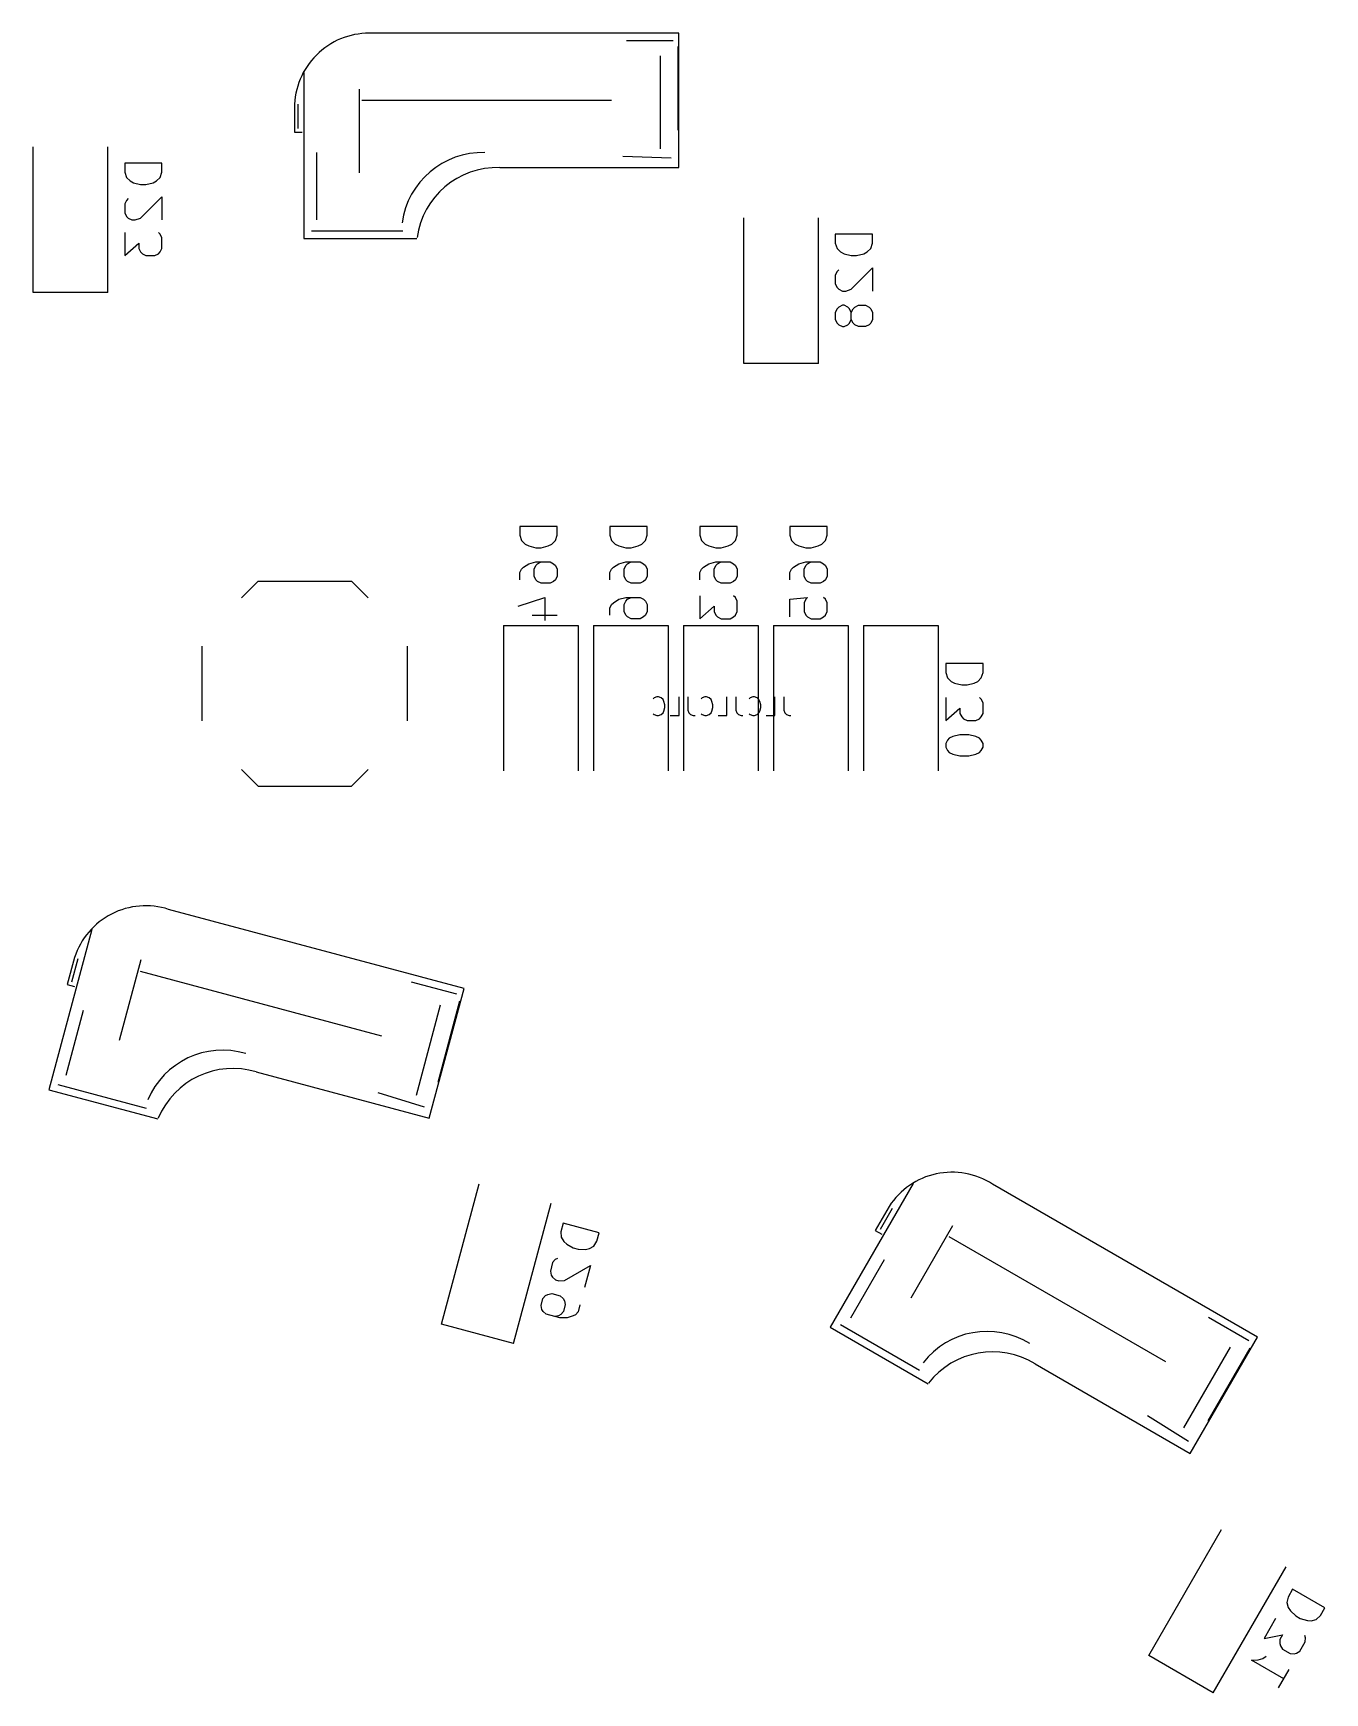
# Model space of a CAD drawing. Extents: x 83 to 346, y -162 to -57.
# Drawn here: x 300.59 to 335.22, y -162.42 to -117.93 of the extents above; entities that cross this region are included whole.
import ezdxf

# ---------------------------------------------------------------- set-up
doc = ezdxf.new("R2010")
doc.units = 0
doc.layers.add('BLACK', color=7, linetype='CONTINUOUS')

msp = doc.modelspace()

# ---------------------------------------------------------------- linework, layer by layer
at = {"layer": 'BLACK', "linetype": 'CONTINUOUS'}
for p, q in [((317.897, -117.936), (309.697, -117.936)), ((317.747, -118.136), (316.497, -118.136)), ((317.877, -120.536), (317.877, -118.286)), ((317.897, -121.536), (317.897, -117.936)), ((317.397, -118.536), (317.397, -121.036)), ((307.847, -118.986), (307.847, -123.436)), ((309.327, -119.436), (309.327, -121.676)), ((307.597, -119.836), (307.597, -120.586)), ((307.697, -120.486), (307.697, -119.836)), ((316.097, -119.736), (309.397, -119.736)), ((300.59, -124.881), (300.59, -120.981)), ((302.59, -124.881), (302.59, -120.981)), ((307.597, -120.586), (307.797, -120.586)), ((304.043, -121.417), (303.043, -121.417)), ((303.043, -121.417), (303.043, -121.655)), ((304.043, -121.655), (304.043, -121.417)), ((308.197, -122.936), (308.197, -121.136)), ((317.697, -121.286), (316.397, -121.236)), ((303.043, -121.655), (303.09, -121.798)), ((303.09, -121.798), (303.186, -121.893)), ((303.186, -121.893), (303.281, -121.941)), ((303.805, -121.941), (303.9, -121.893)), ((303.9, -121.893), (303.995, -121.798)), ((303.995, -121.798), (304.043, -121.655)), ((313.097, -121.536), (317.897, -121.536)), ((303.281, -121.941), (303.471, -121.988)), ((303.471, -121.988), (303.614, -121.988)), ((303.471, -122.893), (304.043, -122.322)), ((303.614, -121.988), (303.805, -121.941)), ((304.043, -122.322), (304.043, -122.941)), ((303.09, -122.417), (303.043, -122.512)), ((303.043, -122.512), (303.043, -122.75)), ((303.043, -122.75), (303.09, -122.845)), ((303.138, -122.369), (303.09, -122.417)), ((303.09, -122.845), (303.138, -122.893)), ((303.138, -122.893), (303.233, -122.941)), ((303.233, -122.941), (303.328, -122.941)), ((303.328, -122.941), (303.471, -122.893)), ((308.047, -123.236), (310.497, -123.236)), ((319.64, -126.786), (319.64, -122.886)), ((321.64, -126.786), (321.64, -122.886)), ((303.043, -123.274), (303.043, -123.893)), ((303.043, -123.893), (303.424, -123.56)), ((303.424, -123.56), (303.424, -123.703)), ((303.995, -123.322), (303.947, -123.274)), ((304.043, -123.417), (303.995, -123.322)), ((304.043, -123.703), (304.043, -123.417)), ((307.847, -123.436), (310.877, -123.436)), ((323.093, -123.322), (322.093, -123.322)), ((322.093, -123.322), (322.093, -123.56)), ((322.093, -123.56), (322.14, -123.703)), ((323.045, -123.703), (323.093, -123.56)), ((323.093, -123.56), (323.093, -123.322)), ((303.424, -123.703), (303.471, -123.798)), ((303.471, -123.798), (303.519, -123.845)), ((303.519, -123.845), (303.614, -123.893)), ((303.614, -123.893), (303.852, -123.893)), ((303.852, -123.893), (303.947, -123.845)), ((303.947, -123.845), (303.995, -123.798)), ((303.995, -123.798), (304.043, -123.703)), ((322.14, -123.703), (322.236, -123.798)), ((322.236, -123.798), (322.331, -123.846)), ((322.331, -123.846), (322.521, -123.893)), ((322.521, -123.893), (322.664, -123.893)), ((322.664, -123.893), (322.855, -123.846)), ((322.855, -123.846), (322.95, -123.798)), ((322.95, -123.798), (323.045, -123.703)), ((322.14, -124.322), (322.093, -124.417)), ((322.093, -124.417), (322.093, -124.655)), ((322.188, -124.274), (322.14, -124.322)), ((322.521, -124.798), (323.093, -124.227)), ((323.093, -124.227), (323.093, -124.846)), ((302.59, -124.881), (300.59, -124.881)), ((322.093, -124.655), (322.14, -124.75)), ((322.14, -124.75), (322.188, -124.798)), ((322.188, -124.798), (322.283, -124.846)), ((322.283, -124.846), (322.378, -124.846)), ((322.378, -124.846), (322.521, -124.798)), ((322.14, -125.322), (322.093, -125.417)), ((322.093, -125.417), (322.093, -125.608)), ((322.188, -125.274), (322.14, -125.322)), ((322.283, -125.227), (322.188, -125.274)), ((322.331, -125.227), (322.283, -125.227)), ((322.426, -125.274), (322.331, -125.227)), ((322.474, -125.322), (322.426, -125.274)), ((322.521, -125.417), (322.474, -125.322)), ((322.521, -125.417), (322.569, -125.322)), ((322.521, -125.608), (322.521, -125.417)), ((322.569, -125.322), (322.617, -125.274)), ((322.617, -125.274), (322.712, -125.227)), ((322.712, -125.227), (322.902, -125.227)), ((322.902, -125.227), (322.997, -125.274)), ((322.997, -125.274), (323.045, -125.322)), ((323.045, -125.322), (323.093, -125.417)), ((323.093, -125.417), (323.093, -125.608)), ((322.093, -125.608), (322.14, -125.703)), ((322.14, -125.703), (322.188, -125.75)), ((322.188, -125.75), (322.283, -125.798)), ((322.283, -125.798), (322.331, -125.798)), ((322.331, -125.798), (322.426, -125.75)), ((322.426, -125.75), (322.474, -125.703)), ((322.474, -125.703), (322.521, -125.608)), ((322.569, -125.703), (322.521, -125.608)), ((322.617, -125.75), (322.569, -125.703)), ((322.712, -125.798), (322.617, -125.75)), ((322.902, -125.798), (322.712, -125.798)), ((322.997, -125.75), (322.902, -125.798)), ((323.045, -125.703), (322.997, -125.75)), ((323.093, -125.608), (323.045, -125.703)), ((321.64, -126.786), (319.64, -126.786)), ((314.635, -131.156), (313.635, -131.156)), ((313.635, -131.156), (313.635, -131.394)), ((314.635, -131.394), (314.635, -131.156)), ((317.048, -131.156), (316.048, -131.156)), ((316.048, -131.156), (316.048, -131.394)), ((317.048, -131.394), (317.048, -131.156)), ((319.461, -131.156), (318.461, -131.156)), ((318.461, -131.156), (318.461, -131.394)), ((319.461, -131.394), (319.461, -131.156)), ((321.874, -131.156), (320.874, -131.156)), ((320.874, -131.156), (320.874, -131.394)), ((321.874, -131.394), (321.874, -131.156)), ((313.635, -131.394), (313.683, -131.536)), ((313.683, -131.536), (313.778, -131.632)), ((313.778, -131.632), (313.873, -131.679)), ((313.873, -131.679), (314.064, -131.727)), ((314.207, -131.727), (314.397, -131.679)), ((314.397, -131.679), (314.492, -131.632)), ((314.492, -131.632), (314.588, -131.536)), ((314.588, -131.536), (314.635, -131.394)), ((316.048, -131.394), (316.096, -131.536)), ((316.096, -131.536), (316.191, -131.632)), ((316.191, -131.632), (316.286, -131.679)), ((316.286, -131.679), (316.477, -131.727)), ((316.62, -131.727), (316.81, -131.679)), ((316.81, -131.679), (316.905, -131.632)), ((316.905, -131.632), (317.001, -131.536)), ((317.001, -131.536), (317.048, -131.394)), ((318.461, -131.394), (318.509, -131.536)), ((318.509, -131.536), (318.604, -131.632)), ((318.604, -131.632), (318.699, -131.679)), ((318.699, -131.679), (318.89, -131.727)), ((319.033, -131.727), (319.223, -131.679)), ((319.223, -131.679), (319.318, -131.632)), ((319.318, -131.632), (319.414, -131.536)), ((319.414, -131.536), (319.461, -131.394)), ((320.874, -131.394), (320.922, -131.536)), ((320.922, -131.536), (321.017, -131.632)), ((321.017, -131.632), (321.112, -131.679)), ((321.112, -131.679), (321.303, -131.727)), ((321.446, -131.727), (321.636, -131.679)), ((321.636, -131.679), (321.731, -131.632)), ((321.731, -131.632), (321.827, -131.536)), ((321.827, -131.536), (321.874, -131.394)), ((313.873, -132.156), (314.064, -132.108)), ((314.064, -131.727), (314.207, -131.727)), ((314.064, -132.108), (314.445, -132.108)), ((314.111, -132.156), (314.207, -132.108)), ((314.445, -132.108), (314.54, -132.156)), ((316.286, -132.156), (316.477, -132.108)), ((316.477, -131.727), (316.62, -131.727)), ((316.477, -132.108), (316.858, -132.108)), ((316.524, -132.156), (316.62, -132.108)), ((316.858, -132.108), (316.953, -132.156)), ((318.699, -132.156), (318.89, -132.108)), ((318.89, -131.727), (319.033, -131.727)), ((318.89, -132.108), (319.271, -132.108)), ((318.937, -132.156), (319.033, -132.108)), ((319.271, -132.108), (319.366, -132.156)), ((321.112, -132.156), (321.303, -132.108)), ((321.303, -131.727), (321.446, -131.727)), ((321.303, -132.108), (321.684, -132.108)), ((321.35, -132.156), (321.446, -132.108)), ((321.684, -132.108), (321.779, -132.156)), ((313.635, -132.394), (313.683, -132.298)), ((313.635, -132.584), (313.635, -132.394)), ((313.683, -132.298), (313.731, -132.251)), ((313.731, -132.251), (313.873, -132.156)), ((314.016, -132.298), (314.064, -132.203)), ((314.016, -132.489), (314.016, -132.298)), ((314.064, -132.584), (314.016, -132.489)), ((314.064, -132.203), (314.111, -132.156)), ((314.54, -132.156), (314.588, -132.203)), ((314.588, -132.203), (314.635, -132.298)), ((314.635, -132.489), (314.588, -132.584)), ((314.635, -132.298), (314.635, -132.489)), ((316.048, -132.394), (316.096, -132.298)), ((316.048, -132.584), (316.048, -132.394)), ((316.096, -132.298), (316.144, -132.251)), ((316.144, -132.251), (316.286, -132.156)), ((316.429, -132.298), (316.477, -132.203)), ((316.429, -132.489), (316.429, -132.298)), ((316.477, -132.584), (316.429, -132.489)), ((316.477, -132.203), (316.524, -132.156)), ((316.953, -132.156), (317.001, -132.203)), ((317.001, -132.203), (317.048, -132.298)), ((317.048, -132.489), (317.001, -132.584)), ((317.048, -132.298), (317.048, -132.489)), ((318.461, -132.394), (318.509, -132.298)), ((318.461, -132.584), (318.461, -132.394)), ((318.509, -132.298), (318.557, -132.251)), ((318.557, -132.251), (318.699, -132.156)), ((318.842, -132.298), (318.89, -132.203)), ((318.842, -132.489), (318.842, -132.298)), ((318.89, -132.584), (318.842, -132.489)), ((318.89, -132.203), (318.937, -132.156)), ((319.366, -132.156), (319.414, -132.203)), ((319.414, -132.203), (319.461, -132.298)), ((319.461, -132.489), (319.414, -132.584)), ((319.461, -132.298), (319.461, -132.489)), ((320.874, -132.394), (320.922, -132.298)), ((320.874, -132.584), (320.874, -132.394)), ((320.922, -132.298), (320.97, -132.251)), ((320.97, -132.251), (321.112, -132.156)), ((321.255, -132.298), (321.303, -132.203)), ((321.255, -132.489), (321.255, -132.298)), ((321.303, -132.584), (321.255, -132.489)), ((321.303, -132.203), (321.35, -132.156)), ((321.779, -132.156), (321.827, -132.203)), ((321.827, -132.203), (321.874, -132.298)), ((321.874, -132.489), (321.827, -132.584)), ((321.874, -132.298), (321.874, -132.489)), ((306.174, -133.07), (306.624, -132.62)), ((306.624, -132.62), (309.124, -132.62)), ((309.574, -133.07), (309.124, -132.62)), ((314.111, -132.632), (314.064, -132.584)), ((314.207, -132.679), (314.111, -132.632)), ((314.445, -132.679), (314.207, -132.679)), ((314.54, -132.632), (314.445, -132.679)), ((314.588, -132.584), (314.54, -132.632)), ((316.524, -132.632), (316.477, -132.584)), ((316.62, -132.679), (316.524, -132.632)), ((316.858, -132.679), (316.62, -132.679)), ((316.953, -132.632), (316.858, -132.679)), ((317.001, -132.584), (316.953, -132.632)), ((318.461, -133.013), (318.461, -133.632)), ((318.937, -132.632), (318.89, -132.584)), ((319.033, -132.679), (318.937, -132.632)), ((319.271, -132.679), (319.033, -132.679)), ((319.366, -132.632), (319.271, -132.679)), ((319.414, -132.584), (319.366, -132.632)), ((319.414, -133.06), (319.366, -133.013)), ((321.35, -132.632), (321.303, -132.584)), ((321.446, -132.679), (321.35, -132.632)), ((321.684, -132.679), (321.446, -132.679)), ((321.779, -132.632), (321.684, -132.679)), ((321.827, -132.584), (321.779, -132.632)), ((313.588, -133.298), (314.302, -133.06)), ((314.302, -133.06), (314.302, -133.679)), ((316.048, -133.346), (316.096, -133.251)), ((316.048, -133.536), (316.048, -133.346)), ((316.096, -133.251), (316.144, -133.203)), ((316.144, -133.203), (316.286, -133.108)), ((316.286, -133.108), (316.477, -133.06)), ((316.429, -133.251), (316.477, -133.156)), ((316.429, -133.441), (316.429, -133.251)), ((316.477, -133.536), (316.429, -133.441)), ((316.477, -133.06), (316.858, -133.06)), ((316.477, -133.156), (316.524, -133.108)), ((316.524, -133.108), (316.62, -133.06)), ((316.858, -133.06), (316.953, -133.108)), ((316.953, -133.108), (317.001, -133.156)), ((317.001, -133.156), (317.048, -133.251)), ((317.048, -133.441), (317.001, -133.536)), ((317.048, -133.251), (317.048, -133.441)), ((318.461, -133.632), (318.842, -133.298)), ((318.842, -133.298), (318.842, -133.441)), ((318.842, -133.441), (318.89, -133.536)), ((319.461, -133.156), (319.414, -133.06)), ((319.414, -133.536), (319.461, -133.441)), ((319.461, -133.441), (319.461, -133.156)), ((320.874, -133.108), (321.35, -133.06)), ((320.874, -133.584), (320.874, -133.108)), ((321.303, -133.108), (321.255, -133.203)), ((321.255, -133.203), (321.255, -133.441)), ((321.255, -133.441), (321.303, -133.536)), ((321.35, -133.06), (321.303, -133.108)), ((321.827, -133.108), (321.779, -133.06)), ((321.874, -133.203), (321.827, -133.108)), ((321.827, -133.536), (321.874, -133.441)), ((321.874, -133.441), (321.874, -133.203)), ((313.196, -133.811), (315.196, -133.811)), ((313.196, -133.811), (313.196, -137.711)), ((313.969, -133.536), (314.635, -133.536)), ((315.196, -133.811), (315.196, -137.711)), ((315.609, -133.811), (317.609, -133.811)), ((315.609, -133.811), (315.609, -137.711)), ((316.524, -133.584), (316.477, -133.536)), ((316.62, -133.632), (316.524, -133.584)), ((316.858, -133.632), (316.62, -133.632)), ((316.953, -133.584), (316.858, -133.632)), ((317.001, -133.536), (316.953, -133.584)), ((317.609, -133.811), (317.609, -137.711)), ((318.022, -133.811), (320.022, -133.811)), ((318.022, -133.811), (318.022, -137.711)), ((318.89, -133.536), (318.937, -133.584)), ((318.937, -133.584), (319.033, -133.632)), ((319.033, -133.632), (319.271, -133.632)), ((319.271, -133.632), (319.366, -133.584)), ((319.366, -133.584), (319.414, -133.536)), ((320.022, -133.811), (320.022, -137.711)), ((320.435, -133.811), (322.435, -133.811)), ((320.435, -133.811), (320.435, -137.711)), ((321.303, -133.536), (321.35, -133.584)), ((321.35, -133.584), (321.446, -133.632)), ((321.446, -133.632), (321.684, -133.632)), ((321.684, -133.632), (321.779, -133.584)), ((321.779, -133.584), (321.827, -133.536)), ((322.435, -133.811), (322.435, -137.711)), ((322.848, -133.811), (324.848, -133.811)), ((322.848, -133.811), (322.848, -137.711)), ((324.848, -133.811), (324.848, -137.711)), ((305.124, -136.37), (305.124, -134.37)), ((310.624, -136.37), (310.624, -134.37)), ((326.054, -134.834), (325.054, -134.834)), ((325.054, -134.834), (325.054, -135.072)), ((325.054, -135.072), (325.102, -135.215)), ((325.102, -135.215), (325.197, -135.31)), ((325.911, -135.31), (326.006, -135.215)), ((326.006, -135.215), (326.054, -135.072)), ((326.054, -135.072), (326.054, -134.834)), ((325.197, -135.31), (325.292, -135.358)), ((325.292, -135.358), (325.483, -135.406)), ((325.483, -135.406), (325.625, -135.406)), ((325.625, -135.406), (325.816, -135.358)), ((325.816, -135.358), (325.911, -135.31)), ((317.237, -135.75), (317.213, -135.774)), ((317.308, -135.726), (317.237, -135.75)), ((317.356, -135.726), (317.308, -135.726)), ((317.427, -135.75), (317.356, -135.726)), ((317.475, -135.798), (317.427, -135.75)), ((317.499, -135.845), (317.475, -135.798)), ((317.475, -136.155), (317.499, -136.107)), ((317.523, -135.94), (317.499, -135.845)), ((317.499, -136.107), (317.523, -136.012)), ((317.523, -136.012), (317.523, -135.94)), ((317.904, -136.226), (317.904, -135.726)), ((318.142, -135.726), (318.142, -136.083)), ((318.142, -136.083), (318.165, -136.155)), ((318.523, -135.75), (318.499, -135.774)), ((318.594, -135.726), (318.523, -135.75)), ((318.642, -135.726), (318.594, -135.726)), ((318.713, -135.75), (318.642, -135.726)), ((318.761, -135.798), (318.713, -135.75)), ((318.784, -135.845), (318.761, -135.798)), ((318.761, -136.155), (318.784, -136.107)), ((318.808, -135.94), (318.784, -135.845)), ((318.784, -136.107), (318.808, -136.012)), ((318.808, -136.012), (318.808, -135.94)), ((319.189, -136.226), (319.189, -135.726)), ((319.427, -135.726), (319.427, -136.083)), ((319.427, -136.083), (319.451, -136.155)), ((319.808, -135.75), (319.784, -135.774)), ((319.88, -135.726), (319.808, -135.75)), ((319.927, -135.726), (319.88, -135.726)), ((319.999, -135.75), (319.927, -135.726)), ((320.046, -135.798), (319.999, -135.75)), ((320.07, -135.845), (320.046, -135.798)), ((320.046, -136.155), (320.07, -136.107)), ((320.094, -135.94), (320.07, -135.845)), ((320.07, -136.107), (320.094, -136.012)), ((320.094, -136.012), (320.094, -135.94)), ((320.475, -136.226), (320.475, -135.726)), ((320.713, -135.726), (320.713, -136.083)), ((320.713, -136.083), (320.737, -136.155)), ((325.054, -135.739), (325.054, -136.358)), ((325.054, -136.358), (325.435, -136.025)), ((325.435, -136.025), (325.435, -136.167)), ((326.006, -135.787), (325.959, -135.739)), ((326.054, -135.882), (326.006, -135.787)), ((326.054, -136.167), (326.054, -135.882)), ((317.213, -136.179), (317.237, -136.202)), ((317.237, -136.202), (317.308, -136.226)), ((317.308, -136.226), (317.356, -136.226)), ((317.356, -136.226), (317.427, -136.202)), ((317.427, -136.202), (317.475, -136.155)), ((317.665, -136.226), (317.904, -136.226)), ((318.165, -136.155), (318.213, -136.202)), ((318.213, -136.202), (318.284, -136.226)), ((318.284, -136.226), (318.332, -136.226)), ((318.499, -136.179), (318.523, -136.202)), ((318.523, -136.202), (318.594, -136.226)), ((318.594, -136.226), (318.642, -136.226)), ((318.642, -136.226), (318.713, -136.202)), ((318.713, -136.202), (318.761, -136.155)), ((318.951, -136.226), (319.189, -136.226)), ((319.451, -136.155), (319.499, -136.202)), ((319.499, -136.202), (319.57, -136.226)), ((319.57, -136.226), (319.618, -136.226)), ((319.784, -136.179), (319.808, -136.202)), ((319.808, -136.202), (319.88, -136.226)), ((319.88, -136.226), (319.927, -136.226)), ((319.927, -136.226), (319.999, -136.202)), ((319.999, -136.202), (320.046, -136.155)), ((320.237, -136.226), (320.475, -136.226)), ((320.737, -136.155), (320.784, -136.202)), ((320.784, -136.202), (320.856, -136.226)), ((320.856, -136.226), (320.904, -136.226)), ((325.435, -136.167), (325.483, -136.263)), ((325.483, -136.263), (325.53, -136.31)), ((325.53, -136.31), (325.625, -136.358)), ((325.625, -136.358), (325.864, -136.358)), ((325.864, -136.358), (325.959, -136.31)), ((325.959, -136.31), (326.006, -136.263)), ((326.006, -136.263), (326.054, -136.167)), ((325.102, -136.882), (325.054, -136.977)), ((325.054, -136.977), (325.054, -137.072)), ((325.149, -136.834), (325.102, -136.882)), ((325.244, -136.787), (325.149, -136.834)), ((325.435, -136.739), (325.244, -136.787)), ((325.673, -136.739), (325.435, -136.739)), ((325.864, -136.787), (325.673, -136.739)), ((325.959, -136.834), (325.864, -136.787)), ((326.006, -136.882), (325.959, -136.834)), ((326.054, -136.977), (326.006, -136.882)), ((326.054, -137.072), (326.054, -136.977)), ((325.054, -137.072), (325.102, -137.167)), ((325.102, -137.167), (325.149, -137.215)), ((325.149, -137.215), (325.244, -137.263)), ((325.244, -137.263), (325.435, -137.31)), ((325.435, -137.31), (325.673, -137.31)), ((325.673, -137.31), (325.864, -137.263)), ((325.864, -137.263), (325.959, -137.215)), ((325.959, -137.215), (326.006, -137.167)), ((326.006, -137.167), (326.054, -137.072)), ((306.174, -137.67), (306.624, -138.12)), ((309.574, -137.67), (309.124, -138.12)), ((306.624, -138.12), (309.124, -138.12)), ((312.14, -143.544), (304.219, -141.422)), ((302.16, -141.957), (301.009, -146.256)), ((301.699, -142.714), (301.505, -143.438)), ((301.627, -143.367), (301.795, -142.74)), ((303.473, -142.775), (302.894, -144.939)), ((309.935, -144.817), (303.463, -143.083)), ((301.505, -143.438), (301.698, -143.49)), ((311.943, -143.699), (310.736, -143.375)), ((311.208, -147.022), (312.14, -143.544)), ((301.476, -145.863), (301.942, -144.125)), ((311.501, -143.994), (310.854, -146.409)), ((311.447, -146.05), (312.03, -143.877)), ((306.571, -145.779), (311.208, -147.022)), ((301.009, -146.256), (303.935, -147.04)), ((301.254, -146.114), (303.62, -146.748)), ((311.079, -146.728), (309.837, -146.344)), ((311.533, -152.544), (312.543, -148.777)), ((324.181, -148.772), (321.956, -152.626)), ((333.409, -152.888), (326.308, -148.788)), ((313.465, -153.062), (314.475, -149.294)), ((323.539, -149.383), (323.164, -150.033)), ((323.301, -149.996), (323.626, -149.433)), ((314.799, -149.832), (314.737, -150.062)), ((315.765, -150.091), (314.799, -149.832)), ((325.237, -149.902), (324.117, -151.842)), ((314.737, -150.062), (314.746, -150.213)), ((314.746, -150.213), (314.814, -150.329)), ((314.814, -150.329), (314.893, -150.4)), ((315.62, -150.447), (315.703, -150.321)), ((315.703, -150.321), (315.765, -150.091)), ((323.164, -150.033), (323.337, -150.133)), ((330.95, -153.547), (325.148, -150.197)), ((314.586, -150.811), (314.515, -150.89)), ((314.644, -150.777), (314.586, -150.811)), ((314.893, -150.4), (315.065, -150.495)), ((315.065, -150.495), (315.203, -150.532)), ((315.203, -150.532), (315.399, -150.536)), ((315.399, -150.536), (315.504, -150.514)), ((315.504, -150.514), (315.62, -150.447)), ((322.509, -152.368), (323.409, -150.809)), ((314.515, -150.89), (314.454, -151.12)), ((314.454, -151.12), (314.475, -151.225)), ((314.475, -151.225), (314.509, -151.283)), ((314.831, -151.369), (315.531, -150.965)), ((315.531, -150.965), (315.37, -151.563)), ((314.509, -151.283), (314.588, -151.354)), ((314.588, -151.354), (314.68, -151.378)), ((314.68, -151.378), (314.831, -151.369)), ((314.207, -152.04), (314.257, -151.856)), ((314.229, -152.145), (314.207, -152.04)), ((314.262, -152.203), (314.229, -152.145)), ((314.257, -151.856), (314.327, -151.777)), ((314.327, -151.777), (314.386, -151.743)), ((314.386, -151.743), (314.49, -151.722)), ((314.49, -151.722), (314.72, -151.783)), ((314.72, -151.783), (314.8, -151.854)), ((314.8, -151.854), (314.833, -151.912)), ((314.855, -152.017), (314.805, -152.2)), ((314.833, -151.912), (314.855, -152.017)), ((315.247, -152.023), (315.198, -152.207)), ((313.465, -153.062), (311.533, -152.544)), ((314.342, -152.274), (314.262, -152.203)), ((314.71, -152.372), (314.342, -152.274)), ((314.676, -152.314), (314.572, -152.335)), ((314.735, -152.28), (314.676, -152.314)), ((314.906, -152.375), (314.71, -152.372)), ((314.805, -152.2), (314.735, -152.28)), ((315.069, -152.32), (314.906, -152.375)), ((315.127, -152.287), (315.069, -152.32)), ((315.198, -152.207), (315.127, -152.287)), ((322.229, -152.553), (324.351, -153.778)), ((333.179, -152.986), (332.097, -152.361)), ((321.956, -152.626), (324.58, -154.141)), ((331.609, -156.005), (333.409, -152.888)), ((332.676, -153.157), (331.426, -155.322)), ((332.092, -155.129), (333.217, -153.181)), ((327.452, -153.605), (331.609, -156.005)), ((331.561, -155.689), (330.46, -154.996)), ((330.494, -161.424), (332.444, -158.046)), ((332.226, -162.424), (334.176, -159.046)), ((334.35, -159.65), (334.231, -159.856)), ((335.216, -160.15), (334.35, -159.65)), ((334.231, -159.856), (334.201, -160.004)), ((334.201, -160.004), (334.236, -160.134)), ((334.236, -160.134), (334.295, -160.223)), ((335.097, -160.356), (335.216, -160.15)), ((333.898, -160.433), (333.588, -160.97)), ((334.295, -160.223), (334.436, -160.359)), ((334.436, -160.359), (334.559, -160.43)), ((334.559, -160.43), (334.748, -160.484)), ((334.748, -160.484), (334.854, -160.491)), ((334.854, -160.491), (334.985, -160.456)), ((334.985, -160.456), (335.097, -160.356)), ((333.588, -160.97), (334.085, -160.871)), ((334.014, -160.995), (334.007, -161.101)), ((334.085, -160.871), (334.014, -160.995)), ((334.699, -160.951), (334.681, -160.886)), ((334.693, -161.057), (334.699, -160.951)), ((332.226, -162.424), (330.494, -161.424)), ((333.556, -161.501), (333.645, -161.442)), ((334.007, -161.101), (334.025, -161.166)), ((334.025, -161.166), (334.083, -161.255)), ((334.083, -161.255), (334.289, -161.374)), ((334.289, -161.374), (334.396, -161.381)), ((334.396, -161.381), (334.461, -161.363)), ((334.461, -161.363), (334.55, -161.305)), ((334.55, -161.305), (334.693, -161.057)), ((333.255, -161.547), (333.426, -161.536)), ((334.121, -162.047), (333.255, -161.547)), ((333.426, -161.536), (333.556, -161.501)), ((333.978, -162.294), (334.264, -161.799))]:
    msp.add_line(p, q, dxfattribs=at)
at = {"layer": 'BLACK'}
for centre, radius, start, end in [((309.597, -119.936), 2.0025, 87.1376, 177.138), ((312.632, -123.306), 2.171, 88.2843, 172.284), ((313.032, -123.706), 2.171, 88.2843, 172.284), ((303.605, -143.328), 2.0025, 72.1376, 162.138), ((305.664, -147.369), 2.171, 73.2843, 157.284), ((305.947, -147.858), 2.171, 73.2843, 157.284), ((325.221, -150.47), 2.0025, 57.1376, 147.138), ((326.165, -154.906), 2.171, 58.2843, 142.284), ((326.311, -155.452), 2.171, 58.2843, 142.284)]:
    msp.add_arc(centre, radius, start, end, dxfattribs=at)

doc.saveas('drawing.dxf')
